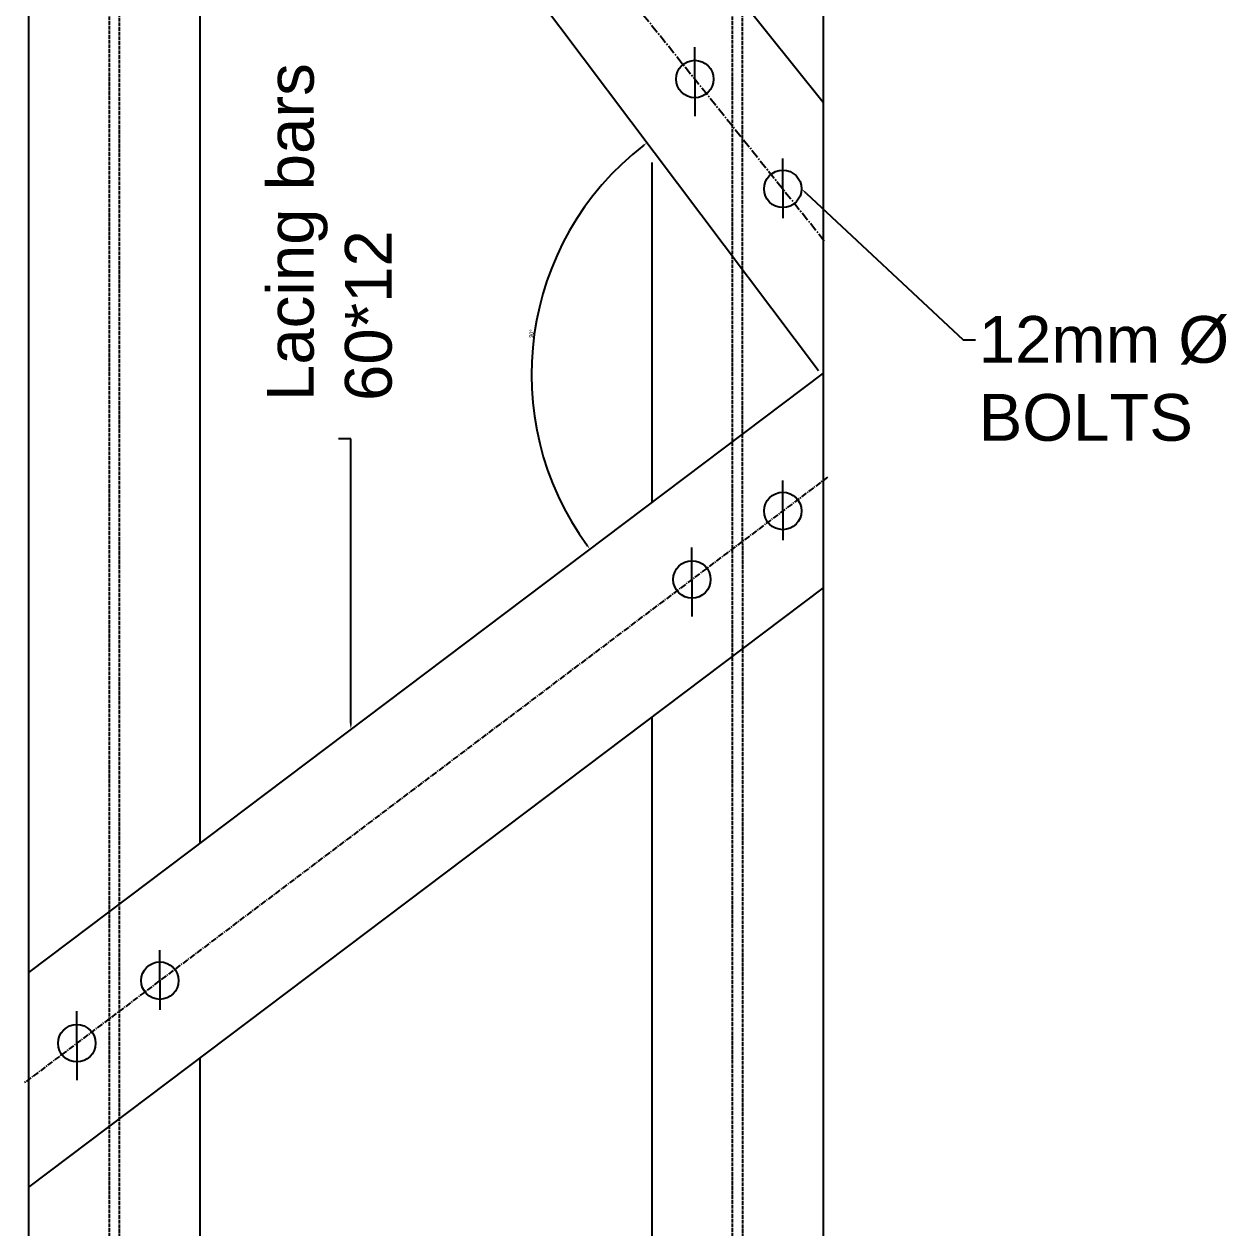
# Model space of a CAD drawing. Header units: millimetres. Extents: x 4395 to 7387, y 3075 to 7490.
# Drawn here: x 6615 to 7387, y 4733 to 5505 of the extents above; entities that cross this region are included whole.
import ezdxf
from ezdxf import colors
from ezdxf.entities.mleader import LeaderData, LeaderLine
from ezdxf.math import Vec2, Vec3

# ---------------------------------------------------------------- set-up
doc = ezdxf.new("R2010")
doc.units = ezdxf.units.MM
for name, pattern in [('ACAD_ISO02W100', [15, 12, -3]), ('CENTER', [50.8, 31.75, -6.35, 6.35, -6.35]), ('CENTER2', [28.575, 19.05, -3.175, 3.175, -3.175])]:
    doc.linetypes.add(name, pattern=pattern)
doc.styles.get("Standard").update_dxf_attribs({"font": 'arial.ttf'})
doc.dimstyles.new('ISO-25', dxfattribs={"dimtxt": 2.5, "dimasz": 2.5, "dimexe": 1.25, "dimexo": 0.625, "dimtad": 1, "dimtxsty": 'Standard', "dimcen": 2.5, "dimadec": 0, "dimazin": 0, "dimtfac": 1, "dimtmove": 0, "dimatfit": 3, "dimfxl": 1, "dimarcsym": 0})

# ---------------------------------------------------------------- blocks, each defined once
blk = doc.blocks.new('*U49')
at = {"color": 0, "linetype": 'CENTER2', "ltscale": 0.2, "transparency": 16777216}
blk.add_line((257.8, 194.26), (-257.8, -194.26), dxfattribs=at)
blk = doc.blocks.new('*U50')
at = {"color": 0, "linetype": 'CENTER2', "ltscale": 0.3, "transparency": 16777216}
blk.add_line((-234.99, 293.25), (234.99, -293.25), dxfattribs=at)
blk = doc.blocks.new('*D82')
at = {"color": 0, "lineweight": -2, "ltscale": 0.2, "transparency": 16777216}
blk.add_arc((7126.91, 5280.03), 186.05, 127.76989, 216.23011, dxfattribs=at)
at = {"color": 0, "ltscale": 0.2, "transparency": 16777216}
for points in [[(7012.7, 5427.43), (7013.21, 5426.77), (7014.94, 5428.62)], [(6977.16, 5170.31), (6976.49, 5169.81), (6978.32, 5168.06)]]:
    blk.add_solid(points, dxfattribs=at)
at = {"layer": 'DEFPOINTS', "color": 0, "ltscale": 0.2, "transparency": 16777216}
for p in [(6618.08, 5955.26), (6955.65, 5352.72), (7125.13, 5282.39), (7128.08, 5280.91), (6618.08, 4896.6)]:
    blk.add_point(p, dxfattribs=at)
at = {"color": 0, "ltscale": 0.2, "transparency": 16777216, "insert": (6940.78, 5306.18), "char_height": 2.5, "attachment_point": 5, "rotation": 82}
blk.add_mtext('90°', dxfattribs=at)

msp = doc.modelspace()

# ---------------------------------------------------------------- linework, layer by layer
at = {"ltscale": 0.2}
for p, q in [((6618.083, 6417.108), (6618.083, 4144.713)), ((7128.083, 6417.108), (7128.083, 4144.713)), ((6703.922, 5983.921), (7128.083, 5454.608)), ((7125.131, 5282.385), (6618.083, 5955.262)), ((6728.083, 5777.865), (6728.083, 4979.489)), ((7045.683, 5469.482), (7045.683, 5490.024)), ((7045.683, 5469.482), (7045.683, 5469.482)), ((7045.683, 5469.482), (7045.683, 5445.719)), ((7018.083, 5415.972), (7018.083, 5198.02)), ((7102.124, 5399.049), (7102.124, 5418.492)), ((7102.124, 5399.049), (7102.124, 5380.352)), ((7128.083, 5280.911), (6618.083, 4896.598)), ((7102.124, 5192.482), (7102.124, 5211.924)), ((7102.124, 5192.482), (7102.124, 5173.785)), ((7043.843, 5148.564), (7043.843, 5169.107)), ((7128.083, 5143.176), (6618.083, 4758.863)), ((7043.843, 5148.564), (7043.843, 5148.564)), ((7043.843, 5148.564), (7043.843, 5124.801)), ((7018.083, 5060.285), (7018.083, 5010.711)), ((7018.083, 5010.711), (7018.083, 4144.713)), ((6702.43, 4891.291), (6702.43, 4910.734)), ((6702.43, 4891.291), (6702.43, 4872.594)), ((6649.146, 4851.138), (6649.146, 4871.681)), ((6649.146, 4851.138), (6649.146, 4851.138)), ((6649.146, 4851.138), (6649.146, 4827.375)), ((6728.083, 4841.754), (6728.083, 4706.538))]:
    msp.add_line(p, q, dxfattribs=at)
at = {"linetype": 'ACAD_ISO02W100', "ltscale": 0.2}
for p, q in [((6669.866, 6388.607), (6669.828, 4116.322)), ((7069.637, 6388.607), (7069.577, 4117.049)), ((6676.355, 6369.835), (6676.344, 4097.472)), ((7076.126, 6369.835), (7076.201, 4097.886))]:
    msp.add_line(p, q, dxfattribs=at)
at = {"ltscale": 0.2}
for centre in [(7045.683, 5469.482), (7102.124, 5399.049), (7102.124, 5192.482), (7043.843, 5148.564), (6702.43, 4891.291), (6649.146, 4851.138)]:
    msp.add_circle(centre, 12, dxfattribs=at)

# ---------------------------------------------------------------- block references
at = {"linetype": 'CENTER2', "ltscale": 0.3}
msp.add_blockref('*U50', (6893.805, 5659.012), dxfattribs=at)
at = {"linetype": 'CENTER2', "ltscale": 0.2}
msp.add_blockref('*U49', (6873.083, 5019.887), dxfattribs=at)

# ---------------------------------------------------------------- texts
at = {"linetype": 'CENTER', "ltscale": 0.2, "insert": (6771.164, 5262.994), "char_height": 30, "attachment_point": 1, "rotation": 90}
msp.add_mtext_dynamic_manual_height_columns('Lacing bars 60*12', width=284.00942, gutter_width=12.5, heights=[0], dxfattribs=at)

# ---------------------------------------------------------------- dimensions: what is measured, and where the dimension line sits
at = {"ltscale": 0.2}
dim = msp.add_angular_dim_2l(base=(6955.646, 5352.723), line1=((7125.131, 5282.385), (6618.083, 5955.262)), line2=((7128.083, 5280.911), (6618.083, 4896.598)), dimstyle='ISO-25', dxfattribs=at)
dim.commit()
dim.dimension.update_dxf_attribs({"geometry": '*D82', "text_midpoint": (6940.783, 5306.185)})

# ---------------------------------------------------------------- leaders
at = {"linetype": 'CENTER', "ltscale": 0.2}
ml = msp.add_multileader_mtext('Standard', dxfattribs=at)
ml.set_content('12mm %%C\\PBOLTS', color=256)
ml.set_leader_properties()
ml.build(insert=Vec2(0, 0))
ctx = ml.context
ctx.base_point, ctx.char_height, ctx.plane_origin = Vec3(7225.861, 5302.249), 30, Vec3(7114.124, 5399.049)
notes = []
notes.append((ctx, [(0, (1, 1, 0), (7217.861, 5302.249), (1, 0), 8, [(0, [(7114.124, 5399.049)], 0, [])])]))
ctx.mtext.insert, ctx.mtext.flow_direction = Vec3(7227.861, 5317.504), 5
ml = msp.add_multileader_mtext('Standard', dxfattribs=at)
ml.set_content('', color=256)
ml.set_leader_properties()
ml.build(insert=Vec2(0, 0))
ctx = ml.context
ctx.base_point, ctx.plane_origin = Vec3(6812.956, 5238.782), Vec3(6824.956, 5052.489)
ctx.text_align_type = 2
notes.append((ctx, [(0, (1, 1, 0), (6824.956, 5238.782), (-1, 0), 8, [(0, [(6824.956, 5052.489)], 0, [])])]))
ctx.mtext.insert, ctx.mtext.alignment, ctx.mtext.flow_direction = Vec3(6814.956, 5240.782), 3, 5
for ctx, leaders in notes:
    for number, flags, end, landing, length, lines in leaders:
        leader = LeaderData()
        leader.index, (leader.has_last_leader_line, leader.has_dogleg_vector, leader.attachment_direction) = number, flags
        leader.last_leader_point, leader.dogleg_vector, leader.dogleg_length = Vec3(end), Vec3(landing), length
        for number, points, colour, breaks in lines:
            line = LeaderLine()
            line.index, line.vertices, line.color, line.breaks = number, Vec3.list(points), colors.encode_raw_color(colour), breaks
            leader.lines.append(line)
        ctx.leaders.append(leader)

doc.saveas('drawing.dxf')
